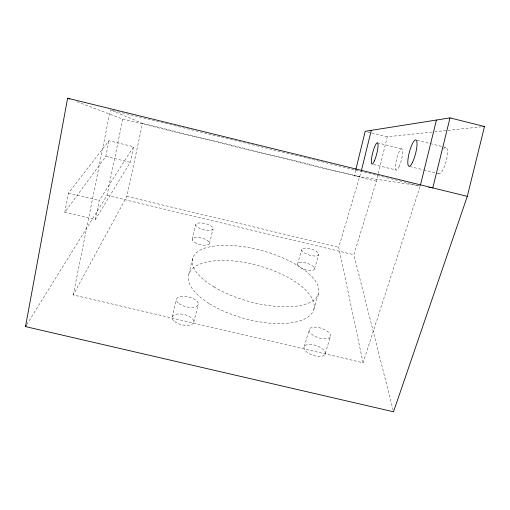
<?xml version="1.0" encoding="UTF-8"?>
<svg xmlns="http://www.w3.org/2000/svg" width="510" height="510" viewBox="0 0 510 510"><rect width="100%" height="100%" fill="white"/><g stroke="black" fill="none" stroke-linecap="round" stroke-linejoin="round"><path stroke-width="0.38" stroke-dasharray="2.55 1.91" d="M64.783 212.287L68.442 193.143L108.981 140.747L133.563 146.74L130.248 162.333L95.325 219.58L64.783 212.287L105.812 156.404L108.981 140.747M73.23 294.927L110.402 109.905L420.234 185.959L363.056 362.731L73.23 294.927L126.888 196.401L142.494 123.394L110.402 109.905M95.325 219.58L99.201 200.526L133.563 146.74M26.762 324.577L107.043 195.406L122.776 119.085L75.824 101.331M172.176 317.054L176.492 299.223M192.232 239.241L195.789 224.578M188.872 273.978L192.793 257.939M355.617 170.455L354.297 175.829L420.234 185.959M363.056 362.731L338.736 247.363L361.239 171.284M393.127 410.231L353.851 254.726L376.367 181.241L387.275 136.776L433.914 131.854M209.482 243.366L213.129 228.735M193.787 322.116L198.25 304.342M297.521 264.237L301.639 249.811M314.568 268.636L318.788 254.235M313.809 309.366L318.552 293.416M304.183 346.564L309.372 329.141M325.023 354.214A11.112 5.138 18.7 0 0 311.151 344.486A11.112 5.138 18.7 0 0 307.549 352.646A11.112 5.138 18.7 0 0 325.023 354.214L330.384 336.747A11.188 4.934 18.5 0 0 316.34 327.21A11.188 4.934 18.5 0 0 312.828 335.044A11.188 4.934 18.5 0 0 330.384 336.747M434.705 131.765L481.338 126.843M68.442 193.143L99.201 200.526M126.888 196.401L338.736 247.363M107.043 195.406L353.851 254.726M105.812 156.404L130.248 162.333M142.494 123.394L359.913 176.696M122.776 119.085L376.367 181.241M409.893 166.528L423.007 169.766M423.778 169.951L435.355 172.807M436.126 172.998L439.212 173.757M373.569 164.475L396.391 170.091M417.148 140.314L429.49 143.38M430.261 143.571L445.695 147.396M367.493 131.873L387.275 136.776M377.272 142.794L401.619 148.818M443.356 149.213A13.598 3.691 -75.2 0 1 447.5 152.133A13.598 3.691 -75.2 0 1 443.311 169.173A13.598 3.691 -75.2 0 1 437.79 171.851M213.939 286.9A65.344 26.233 15.5 0 0 317.743 295.488A65.344 26.233 15.5 0 0 234.995 245.737A65.344 26.233 15.5 0 0 213.939 286.9M209.578 303.801A64.936 27.349 15.5 0 0 312.981 311.534A64.936 27.349 15.5 0 0 231.126 260.795A64.936 27.349 15.5 0 0 209.578 303.801M198.09 227.613A8.919 3.219 13.6 0 0 212.772 229.392A8.919 3.219 13.6 0 0 202.489 223.068A8.919 3.219 13.6 0 0 198.09 227.613M304.209 252.858A8.899 3.168 16.6 0 0 318.514 255.019A8.899 3.168 16.6 0 0 307.919 248.3A8.899 3.168 16.6 0 0 304.209 252.858M178.959 303.597A11.175 5.062 13.3 0 0 197.625 305.541A11.175 5.062 13.3 0 0 185.481 296.406A11.175 5.062 13.3 0 0 178.959 303.597M194.495 242.377A8.868 3.36 13.5 0 0 209.119 244.048A8.868 3.36 13.5 0 0 198.932 237.59A8.868 3.36 13.5 0 0 194.495 242.377M174.586 321.561A11.099 5.266 13.3 0 0 193.156 323.365A11.099 5.266 13.3 0 0 181.165 314.026A11.099 5.266 13.3 0 0 174.586 321.561M300.046 267.374A8.848 3.309 16.8 0 0 314.287 269.452A8.848 3.309 16.8 0 0 303.801 262.586A8.848 3.309 16.8 0 0 300.046 267.374M398.979 166.923A10.971 2.41 -75.6 0 0 402.18 149.162A10.971 2.41 -75.6 0 0 395.951 162.282A10.971 2.41 -75.6 0 0 398.979 166.923"/><path stroke-width="0.76" d="M467.3 196.363L393.516 411.774L25.5 326.604L67.626 98.226L467.3 196.363L484.5 126.505L450.011 117.886L365.211 131.306L355.801 169.69M361.431 170.512L371.28 130.35M420.425 185.194L436.439 120.035M450.011 117.886L432.799 187.89L428.872 187.285M25.5 326.604L26.341 325.252M482.919 126.678L484.5 126.505M67.626 98.226L69.864 99.074M412.526 162.301A13.623 3.181 -75.4 0 0 416.364 140.32A13.623 3.181 -75.4 0 0 408.363 156.787A13.623 3.181 -75.4 0 0 412.526 162.301M374.397 160.873A10.984 2.072 -75.7 0 0 377.751 143.119A10.984 2.072 -75.7 0 0 371.917 156.36A10.984 2.072 -75.7 0 0 374.397 160.873"/></g></svg>
